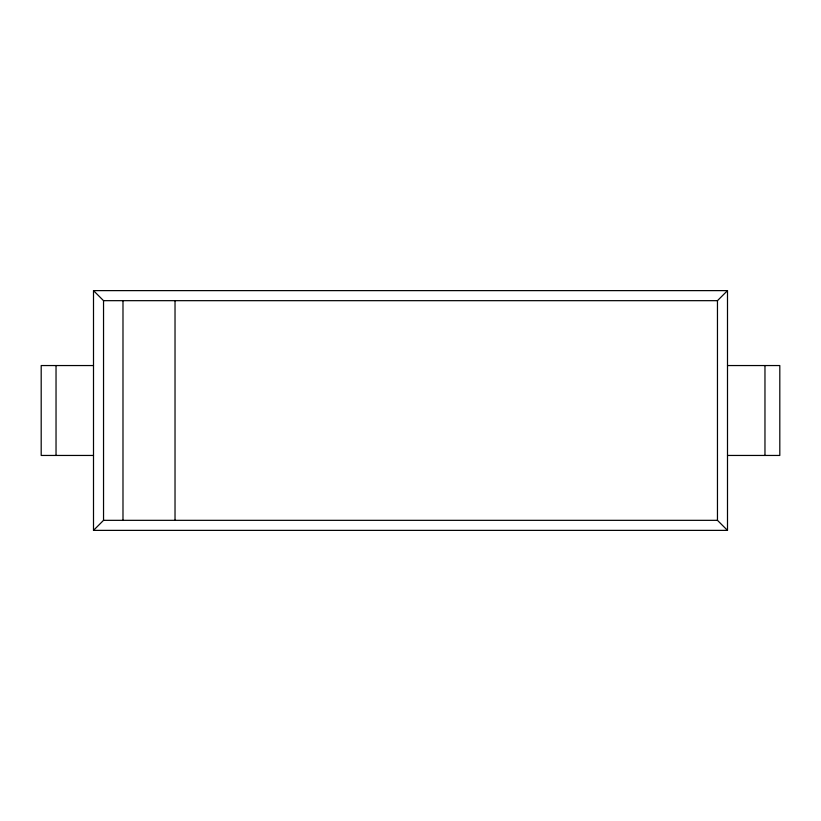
<?xml version="1.0" encoding="UTF-8"?>
<svg xmlns="http://www.w3.org/2000/svg" width="821" height="821" viewBox="0 0 821 821"><rect width="100%" height="100%" fill="white"/><g stroke="black" fill="none" stroke-linecap="round" stroke-linejoin="round"><path stroke-width="1.23" d="M93.502 530.376L103.538 520.329L717.462 520.329L727.498 530.376L727.498 290.624L93.502 290.624L93.502 530.376L727.498 530.376M93.502 290.624L103.538 300.671L717.462 300.671L727.498 290.624M93.502 365.55L41.194 365.55L41.194 455.45L93.502 455.45M727.498 365.55L779.806 365.55L779.806 455.45L727.498 455.45M764.967 365.55L764.967 455.45M717.462 300.671L717.462 520.329M175.027 300.671L175.027 520.329M122.986 300.671L122.986 520.329M103.538 300.671L103.538 520.329M56.033 365.55L56.033 455.45"/></g></svg>
